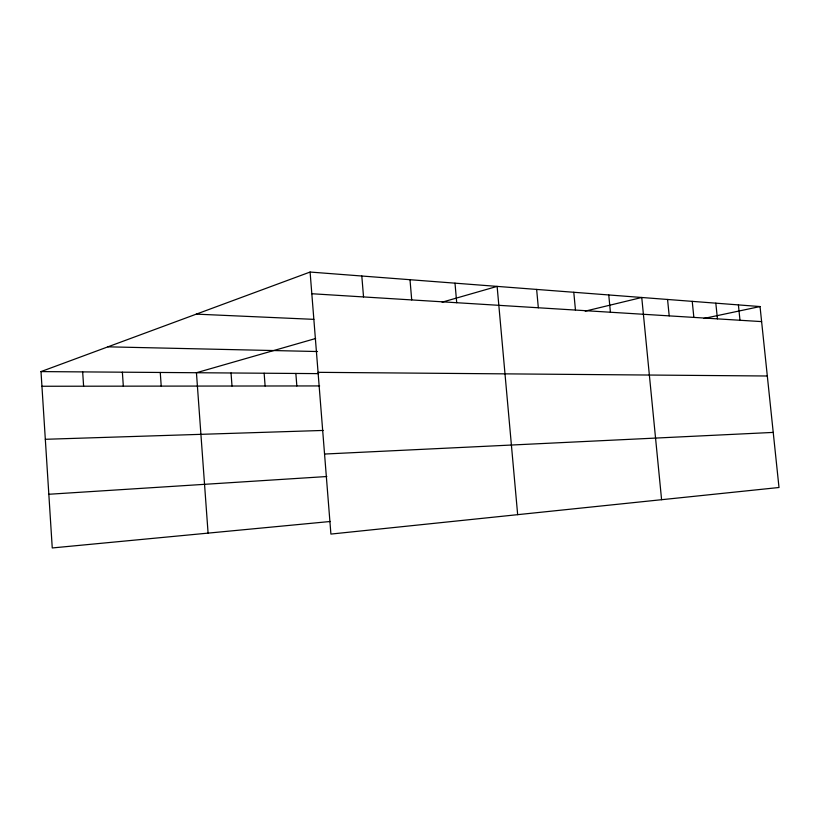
<?xml version="1.0" encoding="UTF-8"?>
<svg xmlns="http://www.w3.org/2000/svg" width="820" height="820" viewBox="0 0 820 820"><rect width="100%" height="100%" fill="white"/><g stroke="black" fill="none" stroke-linecap="round" stroke-linejoin="round"><path stroke-width="1.23" d="M330.419 521.479L52.254 547.955L41 371.593L310.093 272.045L760.037 306.557L779 487.5L330.911 534.076L310.093 272.045M315.638 338.506L196.441 372.731L208.085 533.123M442.113 302.19L497.125 286.395L517.666 514.663M585.193 311.149L641.752 297.486L661.596 499.708M703.898 318.457L760.037 306.557M48.831 494.265L326.842 476.522M324.546 454.044L773.229 432.406M45.325 439.294L323.183 430.438M41.933 386.261L319.646 385.933M318.058 372.331L767.315 376.001M41 371.593L318.672 373.623M107.953 346.829L317.514 351.534M196.328 314.132L313.886 319.359M311.815 293.734L761.616 321.604M738.4 304.896L739.989 320.261M715.819 303.164L717.428 318.857M692.234 301.36L693.853 317.401M667.562 299.464L669.202 315.874M608.758 294.954L610.418 312.236M573.785 292.268L575.466 310.073M536.639 289.419L538.33 307.766M454.997 283.166L456.709 302.713M410 279.712L411.712 299.925M361.804 276.012L363.537 296.942M295.856 373.459L296.84 385.964M264.142 373.223L265.116 385.994M231.035 372.987L232.009 386.035M160.259 372.464L161.222 386.117M122.375 372.188L123.328 386.169M82.666 371.901L83.609 386.21"/></g></svg>
